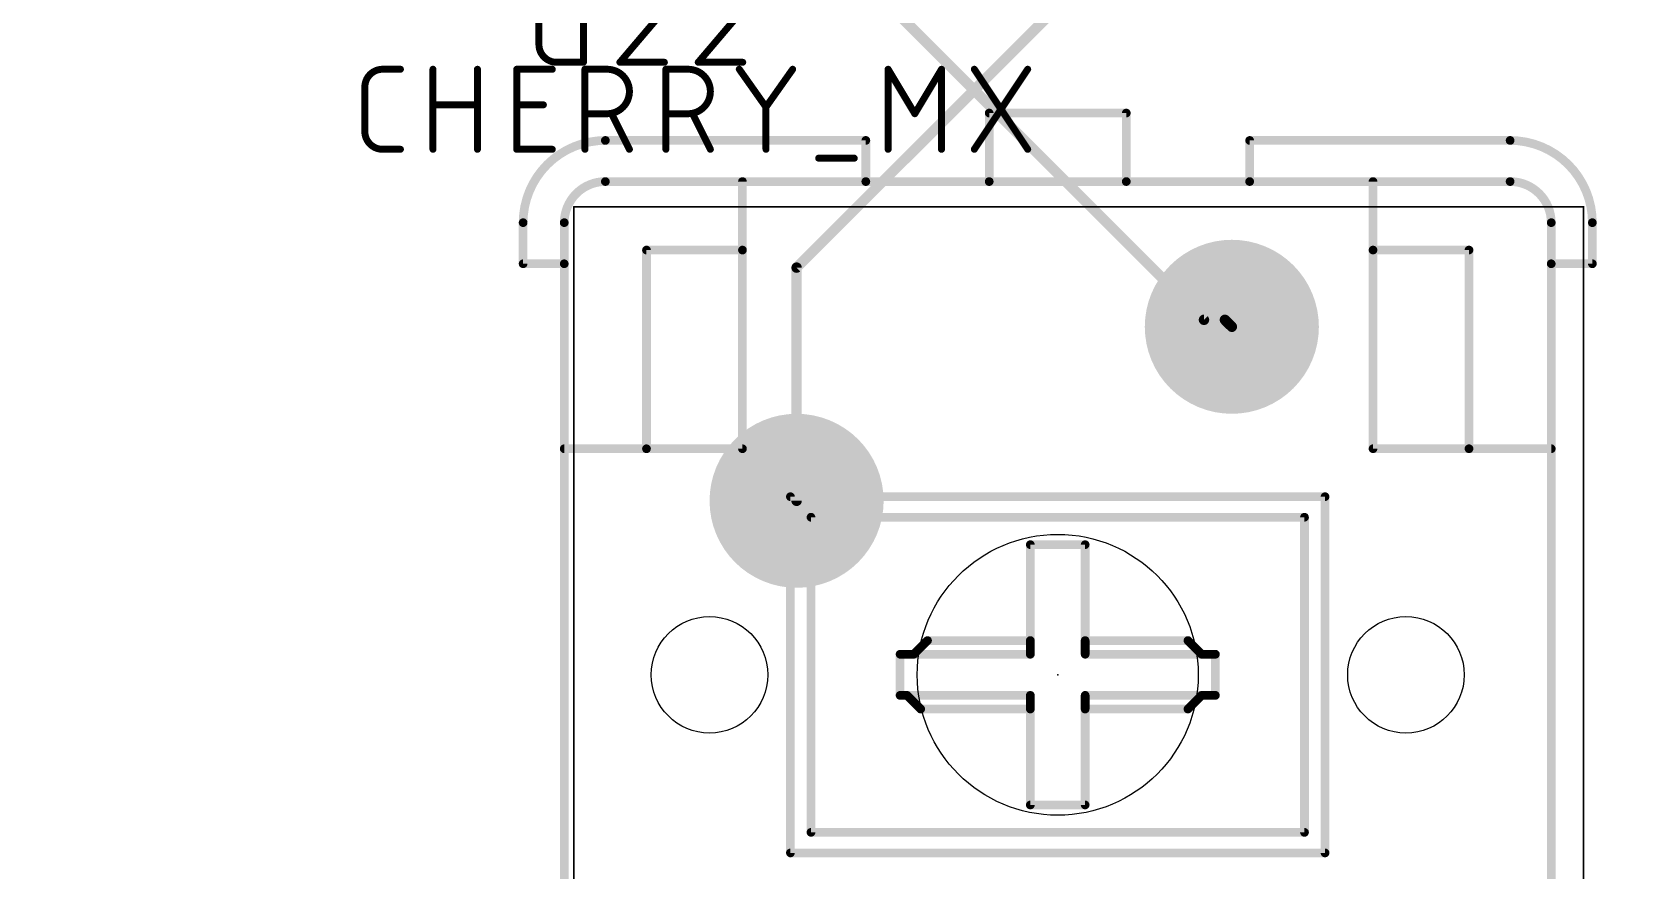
# Model space of a CAD drawing. Extents: x 8 to 150, y -13 to 106.
# Drawn here: x 87.9 to 111.22, y 8.58 to 20.81 of the extents above; entities that cross this region are included whole.
import ezdxf

# ---------------------------------------------------------------- set-up
doc = ezdxf.new("R2010")
doc.units = 0
for name, color, linetype in [('1', 22, 'CONTINUOUS'), ('16', 175, 'CONTINUOUS'), ('17', 82, 'CONTINUOUS'), ('20', 30, 'CONTINUOUS'), ('21', 253, 'CONTINUOUS'), ('23', 7, 'CONTINUOUS'), ('25', 253, 'CONTINUOUS'), ('49', 253, 'CONTINUOUS'), ('51', 253, 'CONTINUOUS')]:
    doc.layers.add(name, color=color, linetype=linetype)

# ---------------------------------------------------------------- blocks, each defined once
blk = doc.blocks.new('ROUNDP')
at = {"const_width": 0.5}
blk.add_lwpolyline([(0, -0.25, 1), (0, 0.25, 1), (0, -0.25)], format="xyb", dxfattribs=at)

msp = doc.modelspace()

# ---------------------------------------------------------------- linework, layer by layer
at = {"layer": '1', "const_width": 0.1524}
for points in [[(105.0036, 16.6116), (85.8012, 35.814)], [(105.3084, 16.6116), (105.0036, 16.6116)], [(105.3084, 16.6116), (105.41, 16.51)]]:
    msp.add_lwpolyline(points, dxfattribs=at)
at = {"layer": '1', "const_width": 0.0762}
for points in [[(105.0036, 16.6497, 1), (105.0036, 16.5735)], [(104.9767, 16.5847, 1), (105.0305, 16.6385)], [(105.3353, 16.6385, 1), (105.2815, 16.5847)], [(105.3084, 16.5735, 1), (105.3084, 16.6497)], [(105.3831, 16.4831, 1), (105.4369, 16.5369)]]:
    msp.add_lwpolyline(points, format="xyb", dxfattribs=at)
at = {"layer": '16', "const_width": 0.1524}
for points in [[(99.06, 17.3736), (115.062, 33.3756)], [(99.06, 13.97), (99.06, 17.3736)]]:
    msp.add_lwpolyline(points, dxfattribs=at)
at = {"layer": '16', "const_width": 0.0762}
for points in [[(99.0981, 17.3736, 1), (99.0219, 17.3736)], [(99.0331, 17.4005, 1), (99.0869, 17.3467)], [(99.0219, 13.97, 1), (99.0981, 13.97)]]:
    msp.add_lwpolyline(points, format="xyb", dxfattribs=at)
at = {"layer": '20'}
for centre, radius in [((102.87, 11.43), 2.05), ((97.79, 11.43), 0.85), ((107.95, 11.43), 0.85)]:
    msp.add_circle(centre, radius, dxfattribs=at)
at = {"layer": '21', "const_width": 0.127}
for points in [[(101.87, 19.63), (101.87, 18.63)], [(103.87, 19.63), (101.87, 19.63)], [(103.87, 19.63), (103.87, 18.63)], [(96.27, 19.23), (100.07, 19.23)], [(100.07, 19.23), (100.07, 18.63)], [(105.67, 19.23), (109.47, 19.23)], [(105.67, 19.23), (105.67, 18.63)], [(96.27, 18.63), (100.07, 18.63)], [(100.07, 18.63), (101.87, 18.63)], [(101.87, 18.63), (103.87, 18.63)], [(103.87, 18.63), (105.67, 18.63)], [(105.67, 18.63), (109.47, 18.63)], [(95.07, 17.43), (95.07, 18.03)], [(95.67, 17.43), (95.67, 18.03)], [(110.07, 18.03), (110.07, 17.43)], [(110.67, 18.03), (110.67, 17.43)], [(95.67, 17.43), (95.07, 17.43)], [(95.67, 5.43), (95.67, 17.43)], [(110.07, 17.43), (110.07, 5.43)], [(110.07, 17.43), (110.67, 17.43)]]:
    msp.add_lwpolyline(points, dxfattribs=at)
at = {"layer": '21'}
for points, const_width in [([(101.87, 19.6618, 1), (101.87, 19.5983)], 0.0635), ([(101.9018, 19.63, 1), (101.8383, 19.63)], 0.0635), ([(103.9018, 19.63, 1), (103.8383, 19.63)], 0.0635), ([(103.87, 19.5983, 1), (103.87, 19.6618)], 0.0635), ([(96.27, 19.23, 0.4142), (95.07, 18.03)], 0.127), ([(96.27, 19.2617, 1), (96.27, 19.1983)], 0.0635), ([(96.27, 19.1983, 1), (96.27, 19.2617)], 0.0635), ([(100.1018, 19.23, 1), (100.0383, 19.23)], 0.0635), ([(100.07, 19.1983, 1), (100.07, 19.2617)], 0.0635), ([(105.7018, 19.23, 1), (105.6382, 19.23)], 0.0635), ([(105.67, 19.2617, 1), (105.67, 19.1983)], 0.0635), ([(110.67, 18.03, 0.4142), (109.47, 19.23)], 0.127), ([(109.47, 19.2617, 1), (109.47, 19.1983)], 0.0635), ([(109.47, 19.1983, 1), (109.47, 19.2617)], 0.0635), ([(96.27, 18.63, 0.4142), (95.67, 18.03)], 0.127), ([(96.27, 18.6618, 1), (96.27, 18.5983)], 0.0635), ([(96.27, 18.5983, 1), (96.27, 18.6618)], 0.0635), ([(100.07, 18.6618, 1), (100.07, 18.5983)], 0.0635), ([(100.0383, 18.63, 1), (100.1018, 18.63)], 0.0635), ([(100.07, 18.5983, 1), (100.07, 18.6618)], 0.0635), ([(101.87, 18.6618, 1), (101.87, 18.5983)], 0.0635), ([(101.8383, 18.63, 1), (101.9018, 18.63)], 0.0635), ([(101.87, 18.5983, 1), (101.87, 18.6618)], 0.0635), ([(103.87, 18.6618, 1), (103.87, 18.5983)], 0.0635), ([(103.8383, 18.63, 1), (103.9018, 18.63)], 0.0635), ([(103.87, 18.5983, 1), (103.87, 18.6618)], 0.0635), ([(105.6382, 18.63, 1), (105.7018, 18.63)], 0.0635), ([(105.67, 18.6618, 1), (105.67, 18.5983)], 0.0635), ([(105.67, 18.5983, 1), (105.67, 18.6618)], 0.0635), ([(110.07, 18.03, 0.4142), (109.47, 18.63)], 0.127), ([(109.47, 18.6618, 1), (109.47, 18.5983)], 0.0635), ([(109.47, 18.5983, 1), (109.47, 18.6618)], 0.0635), ([(95.1018, 18.03, 1), (95.0383, 18.03)], 0.0635), ([(95.0383, 18.03, 1), (95.1018, 18.03)], 0.0635), ([(95.7018, 18.03, 1), (95.6382, 18.03)], 0.0635), ([(95.6382, 18.03, 1), (95.7018, 18.03)], 0.0635), ([(110.1018, 18.03, 1), (110.0383, 18.03)], 0.0635), ([(110.0383, 18.03, 1), (110.1018, 18.03)], 0.0635), ([(110.7018, 18.03, 1), (110.6382, 18.03)], 0.0635), ([(110.6382, 18.03, 1), (110.7018, 18.03)], 0.0635), ([(95.07, 17.4617, 1), (95.07, 17.3983)], 0.0635), ([(95.7018, 17.43, 1), (95.6382, 17.43)], 0.0635), ([(95.67, 17.3983, 1), (95.67, 17.4617)], 0.0635), ([(110.07, 17.4617, 1), (110.07, 17.3983)], 0.0635), ([(110.1018, 17.43, 1), (110.0383, 17.43)], 0.0635), ([(110.67, 17.3983, 1), (110.67, 17.4617)], 0.0635), ([(95.0383, 17.43, 1), (95.1018, 17.43)], 0.0635), ([(95.6382, 17.43, 1), (95.7018, 17.43)], 0.0635), ([(110.0383, 17.43, 1), (110.1018, 17.43)], 0.0635), ([(110.6382, 17.43, 1), (110.7018, 17.43)], 0.0635)]:
    msp.add_lwpolyline(points, format="xyb", dxfattribs=dict(at, const_width=const_width))
at = {"layer": '23'}
msp.add_point((102.87, 11.43), dxfattribs=at)
at = {"layer": '25', "const_width": 0.1016}
for points in [[(95.3008, 20.6304), (95.3008, 21.2796)], [(95.9499, 21.0199), (95.9499, 20.3708)], [(97.0336, 21.0199), (96.4819, 20.3708)], [(98.1766, 21.0199), (97.6249, 20.3708)], [(93.0204, 20.2692), (93.2801, 20.2692)], [(93.7547, 19.1008), (93.7547, 20.2692)], [(94.4038, 20.2692), (94.4038, 19.1008)], [(94.9762, 19.1008), (94.9762, 20.2692)], [(94.9762, 20.2692), (95.4955, 20.2692)], [(95.9499, 20.3708), (95.5604, 20.3708)], [(95.9719, 19.1008), (95.9719, 20.2692)], [(95.9719, 20.2692), (96.2964, 20.2692)], [(96.4819, 20.3708), (97.131, 20.3708)], [(97.153, 19.1008), (97.153, 20.2692)], [(97.153, 20.2692), (97.4775, 20.2692)], [(97.6249, 20.3708), (98.274, 20.3708)], [(98.2237, 20.2692), (98.6132, 19.7175)], [(98.6132, 19.7175), (99.0026, 20.2692)], [(100.3954, 19.1008), (100.3954, 20.2692)], [(100.3954, 20.2692), (100.7849, 19.6201)], [(100.7849, 19.6201), (101.1743, 20.2692)], [(101.1743, 20.2692), (101.1743, 19.1008)], [(101.6527, 19.1008), (102.4316, 20.2692)], [(101.6527, 20.2692), (102.4316, 19.1008)], [(92.7608, 19.3604), (92.7608, 20.0096)], [(93.7547, 19.7499), (94.4038, 19.7499)], [(94.9762, 19.7499), (95.3656, 19.7499)], [(96.2964, 19.6201), (95.9719, 19.6201)], [(96.621, 19.1008), (96.3613, 19.6201)], [(97.4775, 19.6201), (97.153, 19.6201)], [(97.8021, 19.1008), (97.5424, 19.6201)], [(98.6132, 19.1008), (98.6132, 19.7175)], [(93.2801, 19.1008), (93.0204, 19.1008)], [(95.4955, 19.1008), (94.9762, 19.1008)], [(99.3822, 18.971), (99.9015, 18.971)]]:
    msp.add_lwpolyline(points, dxfattribs=at)
at = {"layer": '25'}
for points, const_width in [([(95.3008, 20.6304, 0.4142), (95.5604, 20.3708)], 0.1016), ([(95.3262, 20.6304, 1), (95.2754, 20.6304)], 0.0508), ([(95.2754, 20.6304, 1), (95.3262, 20.6304)], 0.0508), ([(93.0204, 20.2692, 0.4142), (92.7608, 20.0096)], 0.1016), ([(93.0204, 20.2946, 1), (93.0204, 20.2438)], 0.0508), ([(93.0204, 20.2438, 1), (93.0204, 20.2946)], 0.0508), ([(93.2801, 20.2438, 1), (93.2801, 20.2946)], 0.0508), ([(93.7801, 20.2692, 1), (93.7293, 20.2692)], 0.0508), ([(94.4292, 20.2692, 1), (94.3784, 20.2692)], 0.0508), ([(95.0016, 20.2692, 1), (94.9508, 20.2692)], 0.0508), ([(94.9762, 20.2946, 1), (94.9762, 20.2438)], 0.0508), ([(95.4955, 20.2438, 1), (95.4955, 20.2946)], 0.0508), ([(95.5604, 20.3962, 1), (95.5604, 20.3454)], 0.0508), ([(95.5604, 20.3454, 1), (95.5604, 20.3962)], 0.0508), ([(95.9245, 20.3708, 1), (95.9753, 20.3708)], 0.0508), ([(95.9973, 20.2692, 1), (95.9465, 20.2692)], 0.0508), ([(95.9719, 20.2946, 1), (95.9719, 20.2438)], 0.0508), ([(95.9499, 20.3454, 1), (95.9499, 20.3962)], 0.0508), ([(96.2964, 19.6201, 1), (96.2964, 20.2692)], 0.1016), ([(96.2964, 20.2946, 1), (96.2964, 20.2438)], 0.0508), ([(96.2964, 20.2438, 1), (96.2964, 20.2946)], 0.0508), ([(96.4625, 20.3873, 1), (96.5013, 20.3543)], 0.0508), ([(96.4819, 20.3962, 1), (96.4819, 20.3454)], 0.0508), ([(97.1784, 20.2692, 1), (97.1276, 20.2692)], 0.0508), ([(97.153, 20.2946, 1), (97.153, 20.2438)], 0.0508), ([(97.131, 20.3454, 1), (97.131, 20.3962)], 0.0508), ([(97.4775, 19.6201, 1), (97.4775, 20.2692)], 0.1016), ([(97.4775, 20.2946, 1), (97.4775, 20.2438)], 0.0508), ([(97.4775, 20.2438, 1), (97.4775, 20.2946)], 0.0508), ([(97.6055, 20.3873, 1), (97.6442, 20.3543)], 0.0508), ([(97.6249, 20.3962, 1), (97.6249, 20.3454)], 0.0508), ([(98.2445, 20.2838, 1), (98.2029, 20.2546)], 0.0508), ([(98.274, 20.3454, 1), (98.274, 20.3962)], 0.0508), ([(99.0234, 20.2546, 1), (98.9819, 20.2838)], 0.0508), ([(100.4208, 20.2692, 1), (100.37, 20.2692)], 0.0508), ([(100.4172, 20.2823, 1), (100.3736, 20.2561)], 0.0508), ([(101.1997, 20.2692, 1), (101.1489, 20.2692)], 0.0508), ([(101.1961, 20.2561, 1), (101.1526, 20.2823)], 0.0508), ([(101.6738, 20.2833, 1), (101.6316, 20.2551)], 0.0508), ([(102.4528, 20.2551, 1), (102.4105, 20.2833)], 0.0508), ([(92.7862, 20.0096, 1), (92.7354, 20.0096)], 0.0508), ([(92.7354, 20.0096, 1), (92.7862, 20.0096)], 0.0508), ([(93.7547, 19.7753, 1), (93.7547, 19.7245)], 0.0508), ([(94.4038, 19.7245, 1), (94.4038, 19.7753)], 0.0508), ([(94.9762, 19.7753, 1), (94.9762, 19.7245)], 0.0508), ([(95.3656, 19.7245, 1), (95.3656, 19.7753)], 0.0508), ([(95.9719, 19.6455, 1), (95.9719, 19.5947)], 0.0508), ([(96.2964, 19.6455, 1), (96.2964, 19.5947)], 0.0508), ([(96.2964, 19.5947, 1), (96.2964, 19.6455)], 0.0508), ([(96.3841, 19.6314, 1), (96.3386, 19.6087)], 0.0508), ([(97.153, 19.6455, 1), (97.153, 19.5947)], 0.0508), ([(97.4775, 19.6455, 1), (97.4775, 19.5947)], 0.0508), ([(97.4775, 19.5947, 1), (97.4775, 19.6455)], 0.0508), ([(97.5652, 19.6314, 1), (97.5197, 19.6087)], 0.0508), ([(98.5924, 19.7321, 1), (98.6339, 19.7028)], 0.0508), ([(98.6386, 19.7175, 1), (98.5878, 19.7175)], 0.0508), ([(98.5924, 19.7028, 1), (98.6339, 19.7321)], 0.0508), ([(100.7631, 19.6332, 1), (100.8066, 19.607)], 0.0508), ([(100.7631, 19.607, 1), (100.8066, 19.6332)], 0.0508), ([(92.7608, 19.3604, 0.4142), (93.0204, 19.1008)], 0.1016), ([(92.7862, 19.3604, 1), (92.7354, 19.3604)], 0.0508), ([(92.7354, 19.3604, 1), (92.7862, 19.3604)], 0.0508), ([(93.0204, 19.1262, 1), (93.0204, 19.0754)], 0.0508), ([(93.0204, 19.0754, 1), (93.0204, 19.1262)], 0.0508), ([(93.2801, 19.0754, 1), (93.2801, 19.1262)], 0.0508), ([(93.7293, 19.1008, 1), (93.7801, 19.1008)], 0.0508), ([(94.3784, 19.1008, 1), (94.4292, 19.1008)], 0.0508), ([(94.9762, 19.1262, 1), (94.9762, 19.0754)], 0.0508), ([(94.9508, 19.1008, 1), (95.0016, 19.1008)], 0.0508), ([(95.4955, 19.0754, 1), (95.4955, 19.1262)], 0.0508), ([(95.9465, 19.1008, 1), (95.9973, 19.1008)], 0.0508), ([(96.5983, 19.0894, 1), (96.6437, 19.1122)], 0.0508), ([(97.1276, 19.1008, 1), (97.1784, 19.1008)], 0.0508), ([(97.7794, 19.0894, 1), (97.8248, 19.1122)], 0.0508), ([(98.5878, 19.1008, 1), (98.6386, 19.1008)], 0.0508), ([(100.37, 19.1008, 1), (100.4208, 19.1008)], 0.0508), ([(101.1489, 19.1008, 1), (101.1997, 19.1008)], 0.0508), ([(101.6316, 19.1149, 1), (101.6738, 19.0867)], 0.0508), ([(102.4105, 19.0867, 1), (102.4528, 19.1149)], 0.0508), ([(99.3822, 18.9964, 1), (99.3822, 18.9456)], 0.0508), ([(99.9015, 18.9456, 1), (99.9015, 18.9964)], 0.0508)]:
    msp.add_lwpolyline(points, format="xyb", dxfattribs=dict(at, const_width=const_width))
at = {"layer": '49', "const_width": 0.0125}
for points in [[(95.8101, 18.2689, 1), (95.8101, 18.2564)], [(95.8163, 18.2626, 1), (95.8038, 18.2626)], [(110.5483, 18.2626, 1), (110.5358, 18.2626)], [(110.5421, 18.2564, 1), (110.5421, 18.2689)]]:
    msp.add_lwpolyline(points, format="xyb", dxfattribs=at)
at = {"layer": '49', "const_width": 0.025}
for points in [[(110.5421, 18.2626), (95.8101, 18.2626)], [(95.8101, 18.2626), (95.8101, 3.5306)], [(110.5421, 3.5306), (110.5421, 18.2626)]]:
    msp.add_lwpolyline(points, dxfattribs=at)
at = {"layer": '51', "const_width": 0.127}
for points in [[(98.27, 17.63), (98.27, 18.63)], [(107.47, 17.63), (107.47, 18.63)], [(96.87, 14.73), (96.87, 17.63)], [(96.87, 17.63), (98.27, 17.63)], [(98.27, 14.73), (98.27, 17.63)], [(107.47, 14.73), (107.47, 17.63)], [(107.47, 17.63), (108.87, 17.63)], [(108.87, 14.73), (108.87, 17.63)], [(95.67, 14.73), (96.87, 14.73)], [(96.87, 14.73), (98.27, 14.73)], [(107.47, 14.73), (108.87, 14.73)], [(108.87, 14.73), (110.07, 14.73)], [(98.97, 14.03), (106.77, 14.03)], [(98.97, 8.83), (98.97, 14.03)], [(106.77, 14.03), (106.77, 8.83)], [(99.27, 9.13), (99.27, 13.73)], [(99.27, 13.73), (106.47, 13.73)], [(106.47, 13.73), (106.47, 9.13)], [(102.47, 11.93), (102.47, 13.33)], [(102.47, 13.33), (103.27, 13.33)], [(103.27, 13.33), (103.27, 11.93)], [(100.77, 11.73), (100.97, 11.93)], [(100.97, 11.93), (102.47, 11.93)], [(102.47, 11.73), (102.47, 11.93)], [(103.27, 11.93), (103.27, 11.73)], [(103.27, 11.93), (104.77, 11.93)], [(104.97, 11.73), (104.77, 11.93)], [(100.57, 11.13), (100.57, 11.73)], [(100.57, 11.73), (100.77, 11.73)], [(100.77, 11.73), (102.47, 11.73)], [(103.27, 11.73), (104.97, 11.73)], [(104.97, 11.73), (105.17, 11.73)], [(105.17, 11.73), (105.17, 11.13)], [(100.57, 11.13), (100.67, 11.13)], [(102.47, 11.13), (100.67, 11.13)], [(100.67, 11.13), (100.87, 10.93)], [(102.47, 10.93), (102.47, 11.13)], [(104.97, 11.13), (103.27, 11.13)], [(103.27, 11.13), (103.27, 10.93)], [(104.77, 10.93), (104.97, 11.13)], [(105.17, 11.13), (104.97, 11.13)], [(100.87, 10.93), (102.47, 10.93)], [(102.47, 9.53), (102.47, 10.93)], [(103.27, 10.93), (103.27, 9.53)], [(103.27, 10.93), (104.77, 10.93)], [(103.27, 9.53), (102.47, 9.53)], [(106.47, 9.13), (99.27, 9.13)], [(106.77, 8.83), (98.97, 8.83)]]:
    msp.add_lwpolyline(points, dxfattribs=at)
at = {"layer": '51', "const_width": 0.0635}
for points in [[(98.3018, 18.63, 1), (98.2383, 18.63)], [(107.5018, 18.63, 1), (107.4382, 18.63)], [(96.87, 17.6618, 1), (96.87, 17.5983)], [(96.9018, 17.63, 1), (96.8383, 17.63)], [(98.3018, 17.63, 1), (98.2383, 17.63)], [(98.2383, 17.63, 1), (98.3018, 17.63)], [(98.27, 17.5983, 1), (98.27, 17.6618)], [(107.5018, 17.63, 1), (107.4382, 17.63)], [(107.4382, 17.63, 1), (107.5018, 17.63)], [(107.47, 17.6618, 1), (107.47, 17.5983)], [(108.9018, 17.63, 1), (108.8383, 17.63)], [(108.87, 17.5983, 1), (108.87, 17.6618)], [(95.67, 14.7618, 1), (95.67, 14.6982)], [(96.87, 14.7618, 1), (96.87, 14.6982)], [(96.8383, 14.73, 1), (96.9018, 14.73)], [(96.87, 14.6982, 1), (96.87, 14.7618)], [(98.2383, 14.73, 1), (98.3018, 14.73)], [(98.27, 14.6982, 1), (98.27, 14.7618)], [(107.47, 14.7618, 1), (107.47, 14.6982)], [(107.4382, 14.73, 1), (107.5018, 14.73)], [(108.87, 14.7618, 1), (108.87, 14.6982)], [(108.8383, 14.73, 1), (108.9018, 14.73)], [(108.87, 14.6982, 1), (108.87, 14.7618)], [(110.07, 14.6982, 1), (110.07, 14.7618)], [(99.0018, 14.03, 1), (98.9382, 14.03)], [(98.97, 14.0618, 1), (98.97, 13.9983)], [(106.8018, 14.03, 1), (106.7383, 14.03)], [(106.77, 13.9983, 1), (106.77, 14.0618)], [(99.27, 13.7618, 1), (99.27, 13.6982)], [(99.3018, 13.73, 1), (99.2383, 13.73)], [(106.5018, 13.73, 1), (106.4382, 13.73)], [(106.47, 13.6982, 1), (106.47, 13.7618)], [(102.5018, 13.33, 1), (102.4382, 13.33)], [(102.47, 13.3618, 1), (102.47, 13.2982)], [(103.3018, 13.33, 1), (103.2383, 13.33)], [(103.27, 13.2982, 1), (103.27, 13.3618)], [(100.97, 11.9618, 1), (100.97, 11.8982)], [(100.9925, 11.9075, 1), (100.9475, 11.9525)], [(102.5018, 11.93, 1), (102.4382, 11.93)], [(102.4382, 11.93, 1), (102.5018, 11.93)], [(102.47, 11.8982, 1), (102.47, 11.9618)], [(103.27, 11.9618, 1), (103.27, 11.8982)], [(103.3018, 11.93, 1), (103.2383, 11.93)], [(103.2383, 11.93, 1), (103.3018, 11.93)], [(104.7925, 11.9525, 1), (104.7475, 11.9075)], [(104.77, 11.8982, 1), (104.77, 11.9618)], [(100.57, 11.7618, 1), (100.57, 11.6982)], [(100.6018, 11.73, 1), (100.5383, 11.73)], [(100.77, 11.7618, 1), (100.77, 11.6982)], [(100.7475, 11.7525, 1), (100.7925, 11.7075)], [(100.77, 11.6982, 1), (100.77, 11.7618)], [(102.4382, 11.73, 1), (102.5018, 11.73)], [(102.47, 11.6982, 1), (102.47, 11.7618)], [(103.27, 11.7618, 1), (103.27, 11.6982)], [(103.2383, 11.73, 1), (103.3018, 11.73)], [(104.97, 11.7618, 1), (104.97, 11.6982)], [(104.9475, 11.7075, 1), (104.9925, 11.7525)], [(104.97, 11.6982, 1), (104.97, 11.7618)], [(105.2018, 11.73, 1), (105.1382, 11.73)], [(105.17, 11.6982, 1), (105.17, 11.7618)], [(100.57, 11.1618, 1), (100.57, 11.0983)], [(100.6925, 11.1525, 1), (100.6475, 11.1075)], [(100.67, 11.1618, 1), (100.67, 11.0983)], [(100.67, 11.0983, 1), (100.67, 11.1618)], [(102.5018, 11.13, 1), (102.4382, 11.13)], [(102.47, 11.0983, 1), (102.47, 11.1618)], [(103.27, 11.1618, 1), (103.27, 11.0983)], [(103.3018, 11.13, 1), (103.2383, 11.13)], [(104.97, 11.1618, 1), (104.97, 11.0983)], [(104.9925, 11.1075, 1), (104.9475, 11.1525)], [(104.97, 11.0983, 1), (104.97, 11.1618)], [(105.17, 11.0983, 1), (105.17, 11.1618)], [(100.5383, 11.13, 1), (100.6018, 11.13)], [(100.87, 10.9618, 1), (100.87, 10.8982)], [(100.8475, 10.9075, 1), (100.8925, 10.9525)], [(102.5018, 10.93, 1), (102.4382, 10.93)], [(102.4382, 10.93, 1), (102.5018, 10.93)], [(102.47, 10.8982, 1), (102.47, 10.9618)], [(103.27, 10.9618, 1), (103.27, 10.8982)], [(103.3018, 10.93, 1), (103.2383, 10.93)], [(103.2383, 10.93, 1), (103.3018, 10.93)], [(104.7475, 10.9525, 1), (104.7925, 10.9075)], [(104.77, 10.8982, 1), (104.77, 10.9618)], [(105.1382, 11.13, 1), (105.2018, 11.13)], [(102.4382, 9.53, 1), (102.5018, 9.53)], [(102.47, 9.5618, 1), (102.47, 9.4983)], [(103.2383, 9.53, 1), (103.3018, 9.53)], [(103.27, 9.4983, 1), (103.27, 9.5618)], [(99.27, 9.1618, 1), (99.27, 9.0983)], [(99.2383, 9.13, 1), (99.3018, 9.13)], [(106.4382, 9.13, 1), (106.5018, 9.13)], [(106.47, 9.0983, 1), (106.47, 9.1618)], [(98.97, 8.8618, 1), (98.97, 8.7982)], [(98.9382, 8.83, 1), (99.0018, 8.83)], [(106.7383, 8.83, 1), (106.8018, 8.83)], [(106.77, 8.7982, 1), (106.77, 8.8618)]]:
    msp.add_lwpolyline(points, format="xyb", dxfattribs=at)

# ---------------------------------------------------------------- block references
at = {"layer": '17', "xscale": 2.54, "yscale": 2.54}
for p in [(105.41, 16.51), (105.41, 16.51), (99.06, 13.97), (99.06, 13.97)]:
    msp.add_blockref('ROUNDP', p, dxfattribs=at)

doc.saveas('drawing.dxf')
